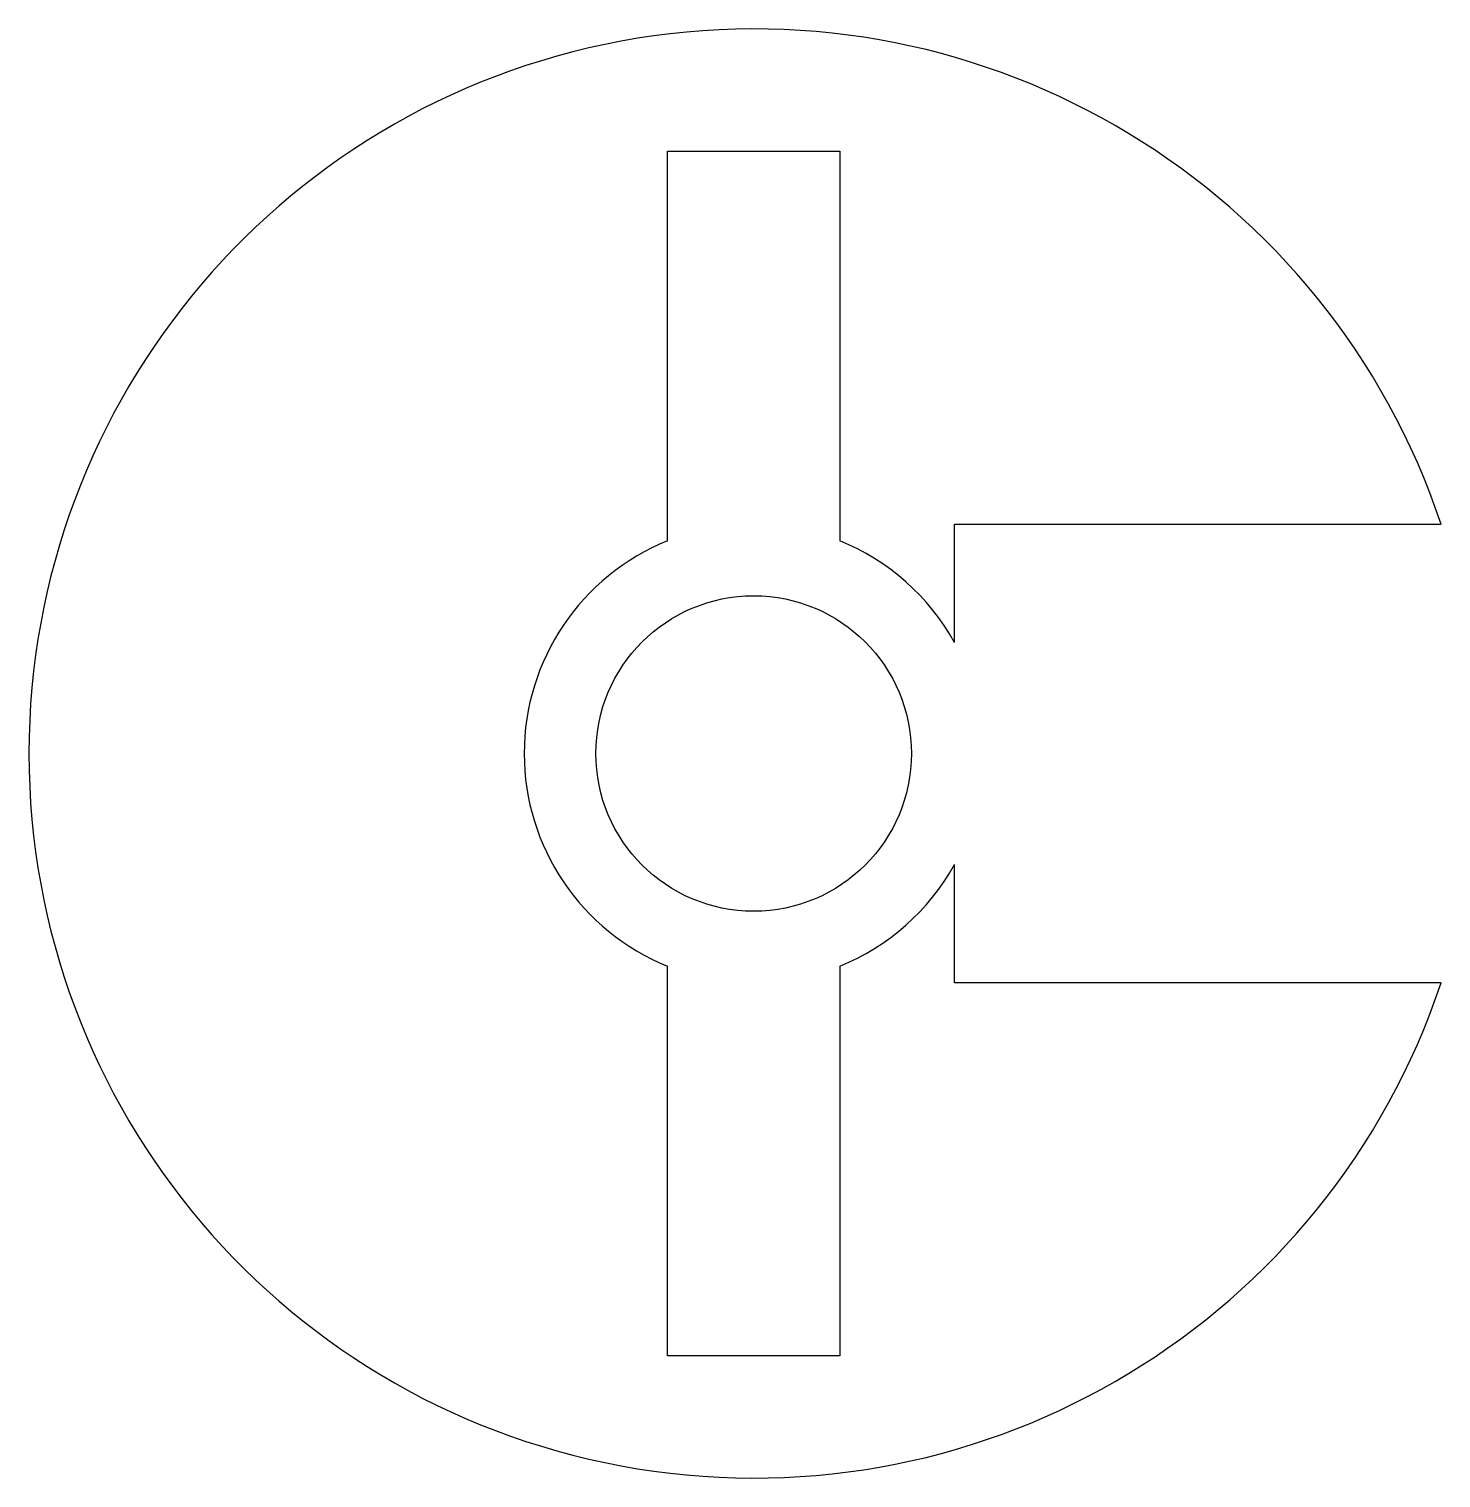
# Model space of a CAD drawing. Header units: millimetres. Extents: x -51 to 48, y -51 to 51.
import ezdxf

# ---------------------------------------------------------------- set-up
doc = ezdxf.new("R2010")
doc.units = ezdxf.units.MM

msp = doc.modelspace()

# ---------------------------------------------------------------- linework, layer by layer
for p, q in [((-6, 14.83), (-6, 42)), ((-6, 42), (6, 42)), ((6, 42), (6, 14.83)), ((14, 16), (47.93, 16)), ((14, 7.75), (14, 16)), ((14, -16), (14, -7.75)), ((-6, -42), (-6, -14.83)), ((6, -14.83), (6, -42)), ((47.93, -16), (14, -16)), ((6, -42), (-6, -42))]:
    msp.add_line(p, q)
msp.add_circle((0, 0), 11)
for radius, start, end in [(50.53, 18.4611, 341.5389), (16, 112.0243, 247.9757), (16, 28.955, 67.9757), (16, 292.0243, 331.045)]:
    msp.add_arc((0, 0), radius, start, end)

doc.saveas('drawing.dxf')
